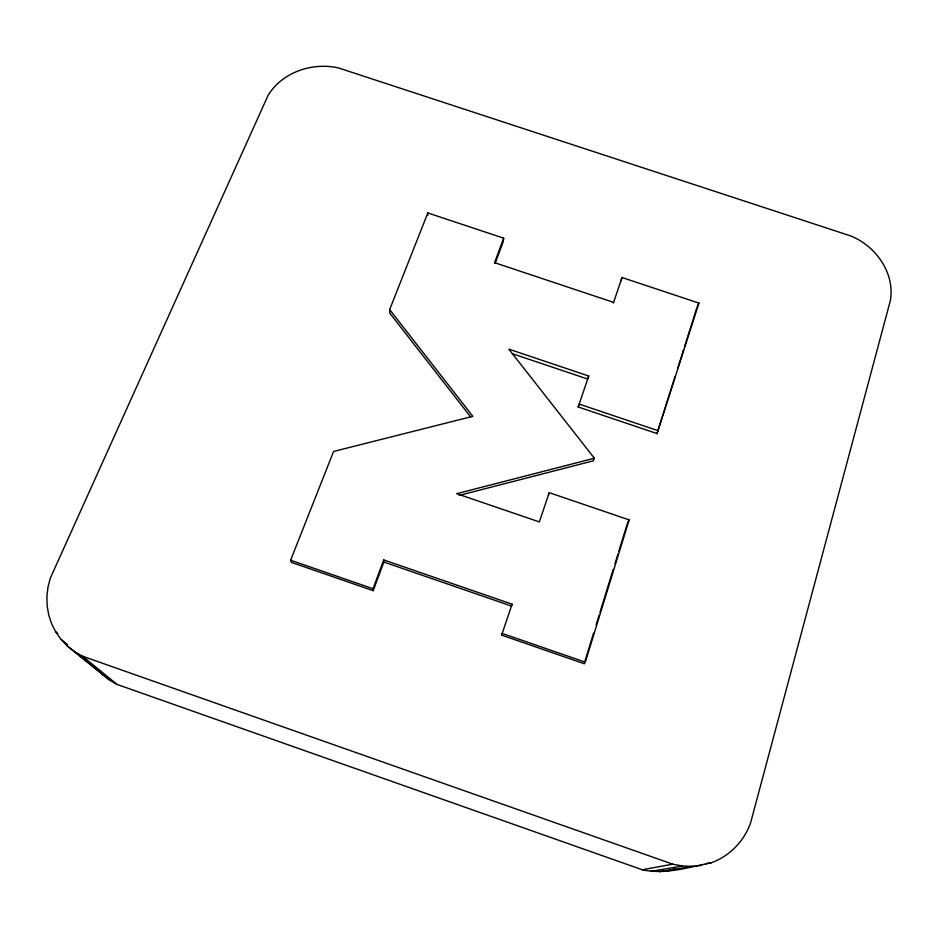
<?xml version="1.0" encoding="UTF-8"?>
<svg xmlns="http://www.w3.org/2000/svg" width="938" height="938" viewBox="0 0 938 938"><rect width="100%" height="100%" fill="white"/><g stroke="black" fill="none" stroke-linecap="round" stroke-linejoin="round"><path stroke-width="1.41" d="M427.728 215.506L427.834 212.949L503.694 238.182L503.12 241.875L495.041 263.555M427.834 212.949L389.645 309.599L472.846 416.32L333.588 451.459L290.616 560.221L291.261 562.331L373.183 590.67L373.031 588.736L383.759 559.927L512.113 604.189L501.607 635.108L584.163 663.682L593.578 633.162M596.134 624.837L599.136 615.129M599.992 612.35L613.241 569.343M614.953 563.797L617.954 554.088M618.81 551.31L627.358 523.568M584.163 663.682L585.289 662.158L629.128 519.887L549.246 492.673L548.367 495.112M459.198 495.405L593.238 460.851L594.364 458.236L508.842 349.147L588.724 376.009L578.195 406.986L657.022 433.579L675.161 376.314M677.811 367.931L683.568 349.768M684.447 346.978L696.828 307.863M657.022 433.579L698.927 303.091L622.046 277.531L620.815 281.037M549.246 492.673L539.338 521.915L456.712 493.681L594.364 458.236M613.382 303.021L622.046 277.531M588.724 376.009L587.657 379.046L512.324 353.708M578.195 406.986L579.215 404.09L658.499 430.835M512.113 604.189L511.433 606.042L383.853 562.038L383.759 559.927M501.607 635.108L502.229 633.431L585.289 662.158M503.694 238.182L494.561 262.675L613.64 302.388M373.183 590.67L383.853 562.038M697.274 306.468L698.927 303.091M627.792 522.173L629.128 519.887M711.121 862.796C729.424 856.347 744.057 841.269 750.541 823.048L890.373 300.535C895.087 272.782 875.6 245.744 850.32 235.801L338.524 67.946C312.542 62.107 282.526 71.968 268.198 95.148L50.289 578.23L47.955 587.317L46.9 596.568L47.146 605.807L48.706 614.859L51.543 623.547L55.623 631.72L60.864 639.224L67.184 645.883L109.863 680.296L117.098 684.447L642.26 869.76C665.206 874.873 688.691 867.287 711.121 862.796L705.575 863.722M668.114 870.757L675.032 868.905M642.26 869.76L672.757 864.168L682.43 865.985L692.185 866.36L701.812 865.293M650.855 871.379L682.43 865.985M659.531 871.707L692.185 866.36M290.616 560.221L373.031 588.736M67.184 645.883L74.465 651.593L82.556 656.237L672.757 864.168M74.465 651.593L109.863 680.296M60.864 639.224L67.559 644.676M82.556 656.237L117.098 684.447M55.623 631.72L57.816 633.537M101.468 673.203L103.356 675.184M470.618 416.859L389.692 312.987L389.645 309.599"/></g></svg>
